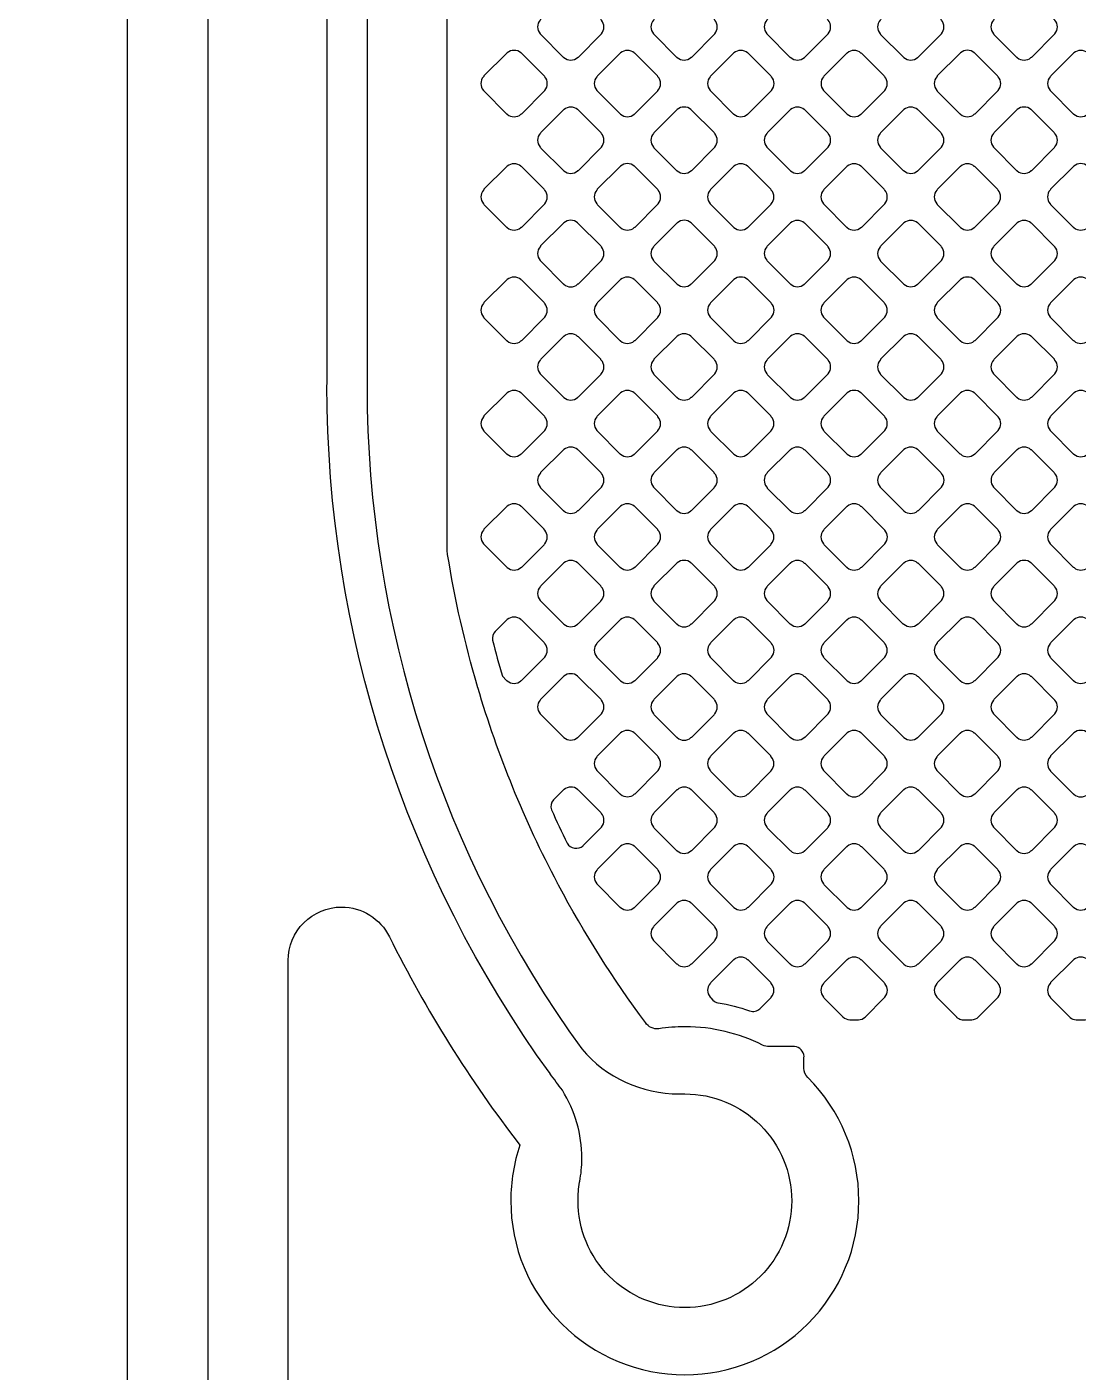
# Model space of a CAD drawing. Extents: x 3811 to 4077, y -444 to -307.
# Drawn here: x 4003.385 to 4005.384, y -393.017 to -390.459 of the extents above; entities that cross this region are included whole.
import ezdxf

# ---------------------------------------------------------------- set-up
doc = ezdxf.new("R2010")
doc.units = 0
doc.layers.add('gbr-dxf', color=7, linetype='Continuous')

msp = doc.modelspace()

# ---------------------------------------------------------------- linework, layer by layer
at = {"layer": 'gbr-dxf', "linetype": 'Continuous'}
for points in [[(4001.8473, -384.0947, -0.195845), (4004.0322, -389.4549, -0.014149), (4004.0323, -389.4568), (4004.0323, -391.139, -0.025288), (4004.0322, -391.1427, 0.157439), (4004.4405, -392.4026, 0.219385), (4004.626, -392.4882, -0.014355), (4004.628, -392.4882, -0.010806), (4004.6366, -392.488, -0.414223), (4004.8398, -392.6912, -0.414223), (4004.6366, -392.8944, -0.414223), (4004.4334, -392.6912, -0.043561), (4004.4364, -392.6561, -0.012185), (4004.4367, -392.6545, 0.044234), (4004.4407, -392.6116, -0.010298), (4004.4407, -392.6104, 0.140494), (4004.4036, -392.4811, -0.004442), (4004.3804, -392.4497), (4004.3802, -392.4494, -0.158008), (4003.956, -391.1404, -0.014071), (4003.9561, -391.1385), (4003.9561, -389.4588, -0.014135), (4003.956, -389.4568, 0.196009), (4001.7909, -384.146, -0.019381)], [(4001.604, -384.2353, -0.122231), (4003.4928, -387.3711, -0.016533), (4003.4942, -387.3757, -0.065936), (4003.7292, -389.1449, -0.007748), (4003.7293, -389.1469), (4003.7293, -394.0994, -0.009724), (4003.7292, -394.1021, 0.160485), (4003.948, -394.7611, 0.174527), (4004.1507, -394.8516, -0.014827), (4004.1551, -394.852, -0.386382), (4004.3388, -395.0543, -0.414223), (4004.1356, -395.2575, -0.395614), (4003.9328, -395.0673, 0.115459), (4003.8849, -394.9258, -0.01735), (4003.83, -394.8578), (4003.8299, -394.8576, -0.1621), (4003.5768, -394.1015, -0.007849), (4003.5768, -394.0995, -0.011836), (4003.5769, -394.0961), (4003.5769, -389.1489, -0.007677), (4003.5768, -389.1469, 0.065927), (4003.3476, -387.4176, 0.12221), (4001.4979, -384.3448, -0.008815)], [(4003.8822, -394.3224), (4003.8822, -392.2343, -0.414237), (4003.9837, -392.1327, -0.284737), (4004.0747, -392.1891, 0.04968), (4004.3229, -392.5853, 0.081056), (4004.3056, -392.6905), (4004.3056, -392.6912, 0.414218), (4004.6366, -393.0222, 0.414221), (4004.9675, -392.6912, 0.198927), (4004.8705, -392.457, -0.199028), (4004.8631, -392.4393), (4004.8631, -392.4194, -0.014285), (4004.8632, -392.4168, 0.37017), (4004.845, -392.3979), (4004.7969, -392.3979, -0.127986), (4004.7844, -392.3952, 0.115633), (4004.6376, -392.3603, -0.012756), (4004.6365, -392.3603, 0.037449), (4004.5872, -392.3641, -0.301513), (4004.5617, -392.3523, -0.038164), (4004.3965, -392.0912, -0.029057), (4004.395, -392.0887, -0.016771), (4004.3944, -392.0873, -0.04964), (4004.2429, -391.7154, -0.024537), (4004.2423, -391.7131, -0.031712), (4004.1855, -391.4625, -0.052211), (4004.1849, -391.4573), (4004.1849, -391.4366, -0.031973), (4004.1849, -391.4334), (4004.1849, -391.4242, -0.031973), (4004.1849, -391.421), (4004.1849, -391.2083, -0.023034), (4004.1849, -391.206), (4004.1849, -390.7897, -0.022988), (4004.1849, -390.7875), (4004.1849, -390.5621, -0.031973), (4004.1849, -390.5589), (4004.1849, -390.3462, -0.023034)]]:
    msp.add_lwpolyline(points, format="xyb", dxfattribs=at)
for points in [[(4004.3615, -390.4718, -0.091558), (4004.3624, -390.4734), (4004.4052, -390.5162, -0.087638), (4004.4067, -390.5171, 0.379289), (4004.4327, -390.5171, -0.095506), (4004.4343, -390.5162), (4004.4769, -390.4736, -0.095935), (4004.4778, -390.472, 0.379287), (4004.4778, -390.4461, -0.096117), (4004.4769, -390.4444), (4004.434, -390.4016, -0.083081), (4004.4326, -390.4007, 0.379293), (4004.4066, -390.4007, -0.095956), (4004.405, -390.4017), (4004.3625, -390.4442, -0.096266), (4004.3615, -390.4459, 0.379731)], [(4004.577, -390.472, -0.09572), (4004.578, -390.4736), (4004.6206, -390.5162, -0.091913), (4004.6221, -390.5171, 0.379731), (4004.6481, -390.5171, -0.09572), (4004.6497, -390.5162), (4004.6924, -390.4735, -0.096266), (4004.6933, -390.4719, 0.379731), (4004.6933, -390.4459, -0.100032), (4004.6923, -390.4442), (4004.6497, -390.4016, -0.087516), (4004.6483, -390.4007, 0.379731), (4004.6223, -390.4007, -0.09572), (4004.6207, -390.4017), (4004.578, -390.4444, -0.096266), (4004.577, -390.446, 0.379731)], [(4004.7925, -390.4718, -0.095506), (4004.7935, -390.4734), (4004.8363, -390.5162, -0.091317), (4004.8378, -390.5171, 0.379293), (4004.8638, -390.5171, -0.096625), (4004.8654, -390.5161), (4004.9079, -390.4736, -0.096314), (4004.9089, -390.472, 0.379672), (4004.9089, -390.446, -0.09185), (4004.908, -390.4445), (4004.8652, -390.4017, -0.095895), (4004.8636, -390.4008, 0.379293), (4004.8376, -390.4008, -0.095956), (4004.836, -390.4018), (4004.7935, -390.4442, -0.096332), (4004.7925, -390.4458, 0.379289)], [(4005.008, -390.472, -0.087314), (4005.0089, -390.4735), (4005.0515, -390.5161, -0.09979), (4005.0532, -390.5171, 0.379731), (4005.0792, -390.5171, -0.09572), (4005.0808, -390.5161), (4005.1234, -390.4735, -0.096266), (4005.1244, -390.4718, 0.379731), (4005.1244, -390.4459, -0.091558), (4005.1235, -390.4443), (4005.0809, -390.4017, -0.096266), (4005.0793, -390.4008, 0.379731), (4005.0533, -390.4008, -0.09572), (4005.0516, -390.4017), (4005.009, -390.4444, -0.096266), (4005.008, -390.446, 0.379731)], [(4005.2235, -390.4718, -0.087343), (4005.2244, -390.4733), (4005.2674, -390.5163, -0.08533), (4005.2688, -390.5172, 0.379069), (4005.2947, -390.5172, -0.095973), (4005.2964, -390.5162), (4005.339, -390.4736, -0.096332), (4005.34, -390.4719, 0.379321), (4005.34, -390.446, -0.082787), (4005.3391, -390.4446), (4005.2961, -390.4016, -0.087645), (4005.2947, -390.4007, 0.379293), (4005.2687, -390.4007, -0.096265), (4005.2671, -390.4017), (4005.2245, -390.4442, -0.096314), (4005.2235, -390.4459, 0.379703)], [(4004.2536, -390.5796, -0.103506), (4004.2547, -390.5814), (4004.2972, -390.624, -0.099711), (4004.2989, -390.625, 0.379293), (4004.3249, -390.625, -0.095956), (4004.3265, -390.624), (4004.3691, -390.5813, -0.096266), (4004.3701, -390.5797, 0.379731), (4004.3701, -390.5537, -0.107718), (4004.3691, -390.5519), (4004.3266, -390.5094, -0.096214), (4004.3249, -390.5084, 0.379672), (4004.299, -390.5084, -0.095612), (4004.2973, -390.5093), (4004.2546, -390.5521, -0.095602), (4004.2536, -390.5537, 0.378906)], [(4004.4693, -390.5797, -0.091745), (4004.4703, -390.5812), (4004.5129, -390.6239, -0.087638), (4004.5144, -390.6248, 0.379731), (4004.5404, -390.6248, -0.096265), (4004.542, -390.6238), (4004.5845, -390.5814, -0.095916), (4004.5855, -390.5797, 0.379731), (4004.5855, -390.5537, -0.096265), (4004.5845, -390.5521), (4004.5418, -390.5094, -0.083134), (4004.5404, -390.5085, 0.379731), (4004.5145, -390.5085, -0.095756), (4004.5128, -390.5095), (4004.4703, -390.5521, -0.095628), (4004.4693, -390.5537, 0.379731)], [(4004.6847, -390.5796, -0.099534), (4004.6857, -390.5813), (4004.7284, -390.624, -0.095296), (4004.73, -390.6249, 0.379293), (4004.7559, -390.6249, -0.096625), (4004.7576, -390.6239), (4004.8002, -390.5813, -0.096314), (4004.8012, -390.5797, 0.379672), (4004.8012, -390.5537, -0.096157), (4004.8002, -390.5521), (4004.7576, -390.5094, -0.099711), (4004.7559, -390.5085, 0.379293), (4004.7299, -390.5085, -0.095956), (4004.7283, -390.5094), (4004.6857, -390.552, -0.096332), (4004.6847, -390.5537, 0.379289)], [(4004.9004, -390.5796, -0.09572), (4004.9013, -390.5813), (4004.9439, -390.6239, -0.091913), (4004.9455, -390.6248, 0.379731), (4004.9715, -390.6248, -0.09572), (4004.9731, -390.6238), (4005.0156, -390.5813, -0.096266), (4005.0166, -390.5797, 0.379731), (4005.0166, -390.5537, -0.091558), (4005.0156, -390.5522), (4004.973, -390.5096, -0.096266), (4004.9714, -390.5086, 0.379731), (4004.9454, -390.5086, -0.09572), (4004.9438, -390.5096), (4004.9013, -390.552, -0.096266), (4004.9004, -390.5537, 0.379731)], [(4005.1157, -390.5797, -0.091581), (4005.1166, -390.5812), (4005.1595, -390.6241, -0.086956), (4005.161, -390.625, 0.379293), (4005.1869, -390.625, -0.095956), (4005.1886, -390.624), (4005.2313, -390.5813, -0.096332), (4005.2323, -390.5796, 0.379289), (4005.2323, -390.5537, -0.087248), (4005.2314, -390.5522), (4005.1885, -390.5093, -0.091364), (4005.187, -390.5084, 0.379293), (4005.161, -390.5084, -0.095956), (4005.1594, -390.5094), (4005.1167, -390.5521, -0.096214), (4005.1157, -390.5537, 0.379672)], [(4005.3314, -390.5797, -0.087748), (4005.3323, -390.5812), (4005.3751, -390.624, -0.083134), (4005.3765, -390.6248, 0.379731), (4005.4024, -390.6248, -0.096265), (4005.4041, -390.6239), (4005.4417, -390.5862), (4005.4467, -390.5813, -0.095916), (4005.4477, -390.5796, 0.379731), (4005.4477, -390.5537, -0.082756), (4005.4468, -390.5523), (4005.404, -390.5095, -0.087515), (4005.4025, -390.5085, 0.379731), (4005.3765, -390.5085, -0.096265), (4005.3749, -390.5095), (4005.3323, -390.5521, -0.095916), (4005.3314, -390.5537, 0.379731)], [(4004.3615, -390.6875, -0.104215), (4004.3625, -390.6893), (4004.4049, -390.7316, -0.100151), (4004.4066, -390.7326, 0.379321), (4004.4326, -390.7327, -0.095506), (4004.4342, -390.7317), (4004.4769, -390.689, -0.095585), (4004.4778, -390.6874, 0.379324), (4004.4778, -390.6615, -0.107598), (4004.4768, -390.6596), (4004.4344, -390.6172, -0.095535), (4004.4327, -390.6162, 0.379214), (4004.4068, -390.6162, -0.095956), (4004.4051, -390.6172), (4004.3625, -390.6599, -0.095628), (4004.3615, -390.6615, 0.379731)], [(4004.577, -390.6874, -0.091745), (4004.5779, -390.6889), (4004.6208, -390.7317, -0.087638), (4004.6222, -390.7326, 0.379731), (4004.6482, -390.7326, -0.096265), (4004.6499, -390.7317), (4004.6924, -390.6892, -0.095916), (4004.6933, -390.6875, 0.379731), (4004.6933, -390.6616, -0.096265), (4004.6924, -390.6599), (4004.6495, -390.6171, -0.083134), (4004.6481, -390.6162, 0.379731), (4004.6222, -390.6162, -0.096265), (4004.6205, -390.6172), (4004.578, -390.6597, -0.095916), (4004.577, -390.6614, 0.379731)], [(4004.7925, -390.6875, -0.099825), (4004.7935, -390.6892), (4004.836, -390.7316, -0.095628), (4004.8377, -390.7326, 0.379731), (4004.8636, -390.7326, -0.096265), (4004.8653, -390.7316), (4004.9079, -390.689, -0.096266), (4004.9089, -390.6874, 0.379731), (4004.9089, -390.6614, -0.096225), (4004.9079, -390.6598), (4004.8654, -390.6173, -0.100601), (4004.8637, -390.6163, 0.379731), (4004.8377, -390.6163, -0.09572), (4004.8361, -390.6173), (4004.7935, -390.6599, -0.095628), (4004.7925, -390.6615, 0.379731)], [(4005.008, -390.6874, -0.082792), (4005.0088, -390.6888), (4005.0517, -390.7317, -0.095535), (4005.0534, -390.7326, 0.379214), (4005.0793, -390.7326, -0.095956), (4005.0809, -390.7316), (4005.1234, -390.6891, -0.096128), (4005.1244, -390.6875, 0.379064), (4005.1244, -390.6616, -0.089502), (4005.1235, -390.66), (4005.0807, -390.6172, -0.091364), (4005.0791, -390.6162, 0.379214), (4005.0532, -390.6163, -0.096625), (4005.0515, -390.6172), (4005.009, -390.6598, -0.096121), (4005.008, -390.6614, 0.379672)], [(4005.2235, -390.6875, -0.091745), (4005.2245, -390.6891), (4005.2672, -390.7318, -0.087638), (4005.2686, -390.7327, 0.379731), (4005.2946, -390.7327, -0.096265), (4005.2963, -390.7317), (4005.339, -390.689, -0.095916), (4005.34, -390.6873, 0.379731), (4005.34, -390.6614, -0.087748), (4005.339, -390.6599), (4005.2964, -390.6172, -0.091964), (4005.2948, -390.6162, 0.379731), (4005.2688, -390.6162, -0.096265), (4005.2672, -390.6172), (4005.2245, -390.6599, -0.095916), (4005.2235, -390.6615, 0.379731)], [(4004.2537, -390.7953, -0.100032), (4004.2547, -390.797), (4004.2971, -390.8395, -0.096266), (4004.2988, -390.8405, 0.379731), (4004.3247, -390.8405, -0.09572), (4004.3264, -390.8395), (4004.369, -390.7969, -0.096266), (4004.37, -390.7952, 0.379731), (4004.37, -390.7693, -0.09572), (4004.369, -390.7676), (4004.3263, -390.7249, -0.083056), (4004.3249, -390.724, 0.379731), (4004.299, -390.724, -0.09572), (4004.2973, -390.725), (4004.2546, -390.7677, -0.096266), (4004.2537, -390.7693, 0.379731)], [(4004.4692, -390.7692, 0.379214), (4004.4692, -390.7952, -0.104392), (4004.4702, -390.797), (4004.5127, -390.8395, -0.100115), (4004.5144, -390.8405, 0.379672), (4004.5404, -390.8405, -0.096157), (4004.542, -390.8395), (4004.5847, -390.7968, -0.095796), (4004.5857, -390.7952, 0.379293), (4004.5856, -390.7693, -0.108042), (4004.5846, -390.7674), (4004.5421, -390.7249, -0.096023), (4004.5404, -390.7239, 0.379672), (4004.5145, -390.7239, -0.096157), (4004.5129, -390.7249), (4004.4701, -390.7676, -0.095602)], [(4004.6848, -390.7952, -0.091558), (4004.6858, -390.7967), (4004.7285, -390.8394, -0.087516), (4004.7299, -390.8403, 0.379731), (4004.7559, -390.8403, -0.09572), (4004.7576, -390.8394), (4004.8001, -390.7969, -0.096266), (4004.801, -390.7952, 0.379731), (4004.801, -390.7693, -0.096225), (4004.8, -390.7676), (4004.7574, -390.7249, -0.083076), (4004.756, -390.724, 0.379731), (4004.73, -390.724, -0.09572), (4004.7284, -390.725), (4004.6858, -390.7676, -0.096266), (4004.6848, -390.7692, 0.379731)], [(4004.9002, -390.7951, -0.099713), (4004.9012, -390.7968), (4004.9439, -390.8395, -0.095535), (4004.9455, -390.8405, 0.379293), (4004.9715, -390.8404, -0.096119), (4004.9731, -390.8395), (4005.0157, -390.7968, -0.096332), (4005.0167, -390.7952, 0.379321), (4005.0167, -390.7693, -0.095866), (4005.0157, -390.7676), (4004.9731, -390.725, -0.100073), (4004.9714, -390.724, 0.379293), (4004.9454, -390.724, -0.096265), (4004.9438, -390.725), (4004.9012, -390.7675, -0.096314), (4004.9002, -390.7692, 0.379672)], [(4005.1158, -390.7952, -0.082796), (4005.1167, -390.7966), (4005.1594, -390.8393, -0.095628), (4005.161, -390.8403, 0.379731), (4005.187, -390.8403, -0.096265), (4005.1886, -390.8393), (4005.2311, -390.7968, -0.095916), (4005.2321, -390.7952, 0.379731), (4005.2321, -390.7692, -0.087748), (4005.2312, -390.7677), (4005.1885, -390.725, -0.091964), (4005.187, -390.7241, 0.379731), (4005.161, -390.7241, -0.096265), (4005.1593, -390.7251), (4005.1168, -390.7676, -0.095916), (4005.1158, -390.7693, 0.379731)], [(4005.3312, -390.7952, -0.091558), (4005.3322, -390.7968), (4005.375, -390.8396, -0.087516), (4005.3765, -390.8405, 0.379731), (4005.4024, -390.8405, -0.09572), (4005.4041, -390.8395), (4005.4468, -390.7968, -0.096266), (4005.4478, -390.7952, 0.379731), (4005.4478, -390.7692, -0.087314), (4005.4469, -390.7677), (4005.4041, -390.7249, -0.091913), (4005.4025, -390.7239, 0.379731), (4005.3765, -390.7239, -0.09572), (4005.3749, -390.7249), (4005.3322, -390.7676, -0.096266), (4005.3312, -390.7692, 0.379731)], [(4004.3614, -390.903, -0.099812), (4004.3624, -390.9047), (4004.405, -390.9473, -0.095628), (4004.4066, -390.9483, 0.379731), (4004.4326, -390.9483, -0.096265), (4004.4342, -390.9473), (4004.4768, -390.9047, -0.095916), (4004.4778, -390.9031, 0.379731), (4004.4778, -390.8771, -0.096265), (4004.4768, -390.8754), (4004.434, -390.8326, -0.083056), (4004.4326, -390.8317, 0.379731), (4004.4066, -390.8317, -0.09572), (4004.405, -390.8327), (4004.3623, -390.8754, -0.096266), (4004.3614, -390.877, 0.379731)], [(4004.577, -390.903, -0.103612), (4004.578, -390.9048), (4004.6204, -390.9472, -0.09979), (4004.6221, -390.9482, 0.379731), (4004.6481, -390.9482, -0.09572), (4004.6497, -390.9472), (4004.6924, -390.9046, -0.096266), (4004.6933, -390.9029, 0.379731), (4004.6933, -390.877, -0.107718), (4004.6923, -390.8751), (4004.6499, -390.8327, -0.096266), (4004.6483, -390.8317, 0.379731), (4004.6223, -390.8317, -0.09572), (4004.6207, -390.8327), (4004.578, -390.8754, -0.096266), (4004.577, -390.877, 0.379731)], [(4004.7925, -390.8769, 0.379293), (4004.7925, -390.9028, -0.095956), (4004.7935, -390.9045), (4004.8362, -390.9472, -0.092406), (4004.8378, -390.9481, 0.379672), (4004.8637, -390.9482, -0.095612), (4004.8654, -390.9472), (4004.9079, -390.9046, -0.095602), (4004.9089, -390.903, 0.379293), (4004.9089, -390.8771, -0.09253), (4004.9079, -390.8755), (4004.8652, -390.8328, -0.096761), (4004.8636, -390.8318, 0.379672), (4004.8376, -390.8318, -0.096157), (4004.836, -390.8328), (4004.7935, -390.8753, -0.095602)], [(4005.008, -390.9031, -0.087274), (4005.0089, -390.9045), (4005.0515, -390.9471, -0.099696), (4005.0532, -390.9481, 0.379731), (4005.0792, -390.9481, -0.096265), (4005.0808, -390.9471), (4005.1234, -390.9045, -0.095916), (4005.1244, -390.9029, 0.379731), (4005.1244, -390.8769, -0.091745), (4005.1235, -390.8753), (4005.0809, -390.8328, -0.095916), (4005.0793, -390.8318, 0.379731), (4005.0533, -390.8318, -0.096265), (4005.0516, -390.8328), (4005.009, -390.8754, -0.095916), (4005.008, -390.8771, 0.379731)], [(4005.2235, -390.9029, -0.087314), (4005.2244, -390.9044), (4005.2674, -390.9473, -0.08267), (4005.2688, -390.9482, 0.379731), (4005.2947, -390.9482, -0.096265), (4005.2964, -390.9472), (4005.339, -390.9046, -0.095916), (4005.34, -390.903, 0.379731), (4005.34, -390.877, -0.083235), (4005.3391, -390.8756), (4005.2961, -390.8327, -0.087516), (4005.2947, -390.8318, 0.379731), (4005.2687, -390.8318, -0.09572), (4005.2671, -390.8327), (4005.2245, -390.8753, -0.096266), (4005.2235, -390.8769, 0.379731)], [(4004.2537, -391.0107, -0.09572), (4004.2546, -391.0123), (4004.2973, -391.055, -0.091964), (4004.2989, -391.056, 0.379731), (4004.3249, -391.056, -0.096265), (4004.3265, -391.055), (4004.369, -391.0125, -0.095916), (4004.37, -391.0109, 0.379731), (4004.37, -390.9849, -0.100266), (4004.369, -390.9832), (4004.3263, -390.9405, -0.087516), (4004.3248, -390.9396, 0.379731), (4004.2988, -390.9396, -0.09572), (4004.2972, -390.9405), (4004.2546, -390.9831, -0.096266), (4004.2537, -390.9847, 0.379731)], [(4004.4692, -391.0108, -0.100032), (4004.4702, -391.0125), (4004.5127, -391.055, -0.096266), (4004.5143, -391.056, 0.379731), (4004.5403, -391.056, -0.09572), (4004.5419, -391.055), (4004.5845, -391.0124, -0.095916), (4004.5855, -391.0107, 0.379731), (4004.5855, -390.9848, -0.096265), (4004.5845, -390.9831), (4004.5418, -390.9404, -0.083134), (4004.5404, -390.9396, 0.379731), (4004.5145, -390.9396, -0.095756), (4004.5128, -390.9405), (4004.4702, -390.9832, -0.096266), (4004.4692, -390.9849, 0.379731)], [(4004.6847, -391.0107, -0.107718), (4004.6858, -391.0125), (4004.7282, -391.0549, -0.104018), (4004.73, -391.056, 0.379731), (4004.7559, -391.056, -0.09572), (4004.7576, -391.055), (4004.8002, -391.0124, -0.096266), (4004.8012, -391.0107, 0.379731), (4004.8012, -390.9847, -0.103612), (4004.8002, -390.983), (4004.7578, -390.9406, -0.107817), (4004.7559, -390.9395, 0.379731), (4004.7299, -390.9395, -0.096265), (4004.7283, -390.9405), (4004.6857, -390.9831, -0.096266), (4004.6847, -390.9847, 0.379731)], [(4004.9004, -391.0107, -0.096117), (4004.9013, -391.0123), (4004.9439, -391.0549, -0.092342), (4004.9455, -391.0558, 0.379543), (4004.9714, -391.0558, -0.098572), (4004.9731, -391.0548), (4005.0156, -391.0123, -0.095796), (4005.0166, -391.0107, 0.379293), (4005.0166, -390.9848, -0.092348), (4005.0156, -390.9832), (4004.9731, -390.9406, -0.096111), (4004.9714, -390.9396, 0.379289), (4004.9455, -390.9396, -0.095866), (4004.9438, -390.9406), (4004.9014, -390.983, -0.09842), (4004.9004, -390.9847, 0.379415)], [(4005.1157, -391.0107, -0.091685), (4005.1167, -391.0123), (4005.1595, -391.0551, -0.086956), (4005.161, -391.056, 0.379731), (4005.1869, -391.056, -0.096265), (4005.1886, -391.055), (4005.2313, -391.0123, -0.095916), (4005.2323, -391.0107, 0.379731), (4005.2323, -390.9847, -0.087748), (4005.2314, -390.9832), (4005.1885, -390.9404, -0.092126), (4005.187, -390.9395, 0.379731), (4005.161, -390.9395, -0.09572), (4005.1594, -390.9404), (4005.1167, -390.9831, -0.095628), (4005.1157, -390.9847, 0.379731)], [(4005.3314, -391.0107, -0.087314), (4005.3323, -391.0122), (4005.3752, -391.0551, -0.083056), (4005.3766, -391.056, 0.379731), (4005.4026, -391.056, -0.09572), (4005.4042, -391.055), (4005.4468, -391.0124, -0.096266), (4005.4478, -391.0108, 0.379731), (4005.4478, -390.9848, -0.082756), (4005.4469, -390.9834), (4005.404, -390.9405, -0.087516), (4005.4025, -390.9396, 0.379731), (4005.3765, -390.9396, -0.09572), (4005.3749, -390.9406), (4005.3323, -390.9831, -0.096266), (4005.3314, -390.9847, 0.379731)], [(4004.3615, -391.1185, -0.09572), (4004.3625, -391.1202), (4004.405, -391.1627, -0.091913), (4004.4066, -391.1637, 0.379731), (4004.4326, -391.1637, -0.09572), (4004.4342, -391.1627), (4004.4767, -391.1202, -0.096266), (4004.4777, -391.1186, 0.379731), (4004.4777, -391.0926, -0.10007), (4004.4767, -391.0909), (4004.4341, -391.0483, -0.087639), (4004.4326, -391.0474, 0.379731), (4004.4066, -391.0474, -0.09572), (4004.405, -391.0484), (4004.3625, -391.0909, -0.096266), (4004.3615, -391.0925, 0.379731)], [(4004.5769, -391.1185, -0.099825), (4004.5779, -391.1202), (4004.6205, -391.1628, -0.096266), (4004.6221, -391.1638, 0.379731), (4004.6481, -391.1638, -0.09572), (4004.6497, -391.1628), (4004.6924, -391.1202, -0.095628), (4004.6933, -391.1186, 0.379731), (4004.6933, -391.0926, -0.096265), (4004.6924, -391.091), (4004.6495, -391.0481, -0.083134), (4004.6481, -391.0473, 0.379731), (4004.6222, -391.0473, -0.096265), (4004.6205, -391.0482), (4004.5779, -391.0909, -0.095916), (4004.5769, -391.0925, 0.379731)], [(4004.7925, -391.1185, -0.107269), (4004.7936, -391.1204), (4004.8359, -391.1626, -0.103446), (4004.8377, -391.1637, 0.379731), (4004.8636, -391.1637, -0.096265), (4004.8653, -391.1627), (4004.9079, -391.1201, -0.095916), (4004.9089, -391.1184, 0.379731), (4004.9089, -391.0924, -0.104215), (4004.9078, -391.0907), (4004.8656, -391.0484, -0.107817), (4004.8637, -391.0473, 0.379731), (4004.8377, -391.0473, -0.096265), (4004.8361, -391.0483), (4004.7935, -391.0909, -0.095916), (4004.7925, -391.0925, 0.379731)], [(4005.008, -391.0925, 0.379293), (4005.008, -391.1184, -0.083235), (4005.0089, -391.1198), (4005.0517, -391.1627, -0.096214), (4005.0533, -391.1636, 0.379672), (4005.0793, -391.1637, -0.095612), (4005.0809, -391.1627), (4005.1235, -391.1201, -0.095796), (4005.1244, -391.1185, 0.379293), (4005.1244, -391.0925, -0.08798), (4005.1235, -391.0911), (4005.0807, -391.0483, -0.092289), (4005.0791, -391.0473, 0.379289), (4005.0532, -391.0473, -0.095506), (4005.0515, -391.0483), (4005.0089, -391.0909, -0.095602)], [(4005.2235, -391.1185, -0.091685), (4005.2245, -391.1201), (4005.2673, -391.1629, -0.086956), (4005.2688, -391.1638, 0.379731), (4005.2947, -391.1638, -0.096265), (4005.2964, -391.1629), (4005.3391, -391.1201, -0.096266), (4005.3401, -391.1185, 0.379731), (4005.3401, -391.0925, -0.08798), (4005.3392, -391.091), (4005.2964, -391.0482, -0.092126), (4005.2948, -391.0473, 0.379731), (4005.2688, -391.0473, -0.09572), (4005.2672, -391.0483), (4005.2245, -391.0909, -0.095916), (4005.2235, -391.0926, 0.379731)], [(4004.2536, -391.2263, -0.09148), (4004.2546, -391.2279), (4004.2973, -391.2706, -0.086956), (4004.2988, -391.2715, 0.379293), (4004.3247, -391.2715, -0.095956), (4004.3264, -391.2705), (4004.369, -391.2279, -0.096214), (4004.37, -391.2263, 0.379672), (4004.37, -391.2003, -0.103621), (4004.369, -391.1985), (4004.3265, -391.156, -0.091364), (4004.3249, -391.1551, 0.379293), (4004.299, -391.1551, -0.095956), (4004.2973, -391.1561), (4004.2546, -391.1987, -0.096332), (4004.2537, -391.2004, 0.379289)], [(4004.4692, -391.2262, -0.096265), (4004.4702, -391.2279), (4004.5129, -391.2706, -0.091913), (4004.5144, -391.2715, 0.379731), (4004.5404, -391.2715, -0.09572), (4004.542, -391.2705), (4004.5845, -391.228, -0.096266), (4004.5855, -391.2264, 0.379731), (4004.5855, -391.2004, -0.10007), (4004.5845, -391.1987), (4004.5418, -391.156, -0.087638), (4004.5403, -391.1551, 0.379731), (4004.5143, -391.1551, -0.096265), (4004.5127, -391.1561), (4004.4702, -391.1986, -0.095916), (4004.4692, -391.2002, 0.379731)], [(4004.6847, -391.2263, -0.099825), (4004.6857, -391.2281), (4004.7282, -391.2705, -0.095628), (4004.7298, -391.2715, 0.379731), (4004.7558, -391.2715, -0.096265), (4004.7574, -391.2705), (4004.8001, -391.2279, -0.095916), (4004.801, -391.2263, 0.379731), (4004.801, -391.2003, -0.096265), (4004.8001, -391.1987), (4004.7574, -391.156, -0.083134), (4004.756, -391.1551, 0.379731), (4004.73, -391.1551, -0.096265), (4004.7283, -391.1561), (4004.6857, -391.1987, -0.095916), (4004.6847, -391.2004, 0.379731)], [(4004.9002, -391.2262, -0.107718), (4004.9013, -391.2281), (4004.9437, -391.2705, -0.104018), (4004.9455, -391.2715, 0.379731), (4004.9715, -391.2715, -0.09572), (4004.9731, -391.2705), (4005.0157, -391.2279, -0.095916), (4005.0167, -391.2262, 0.379731), (4005.0167, -391.2003, -0.104215), (4005.0157, -391.1985), (4004.9733, -391.1561, -0.107548), (4004.9714, -391.155, 0.379731), (4004.9454, -391.155, -0.09572), (4004.9438, -391.156), (4004.9012, -391.1986, -0.096266), (4004.9002, -391.2002, 0.379731)], [(4005.1158, -391.2262, -0.087343), (4005.1167, -391.2277), (4005.1597, -391.2707, -0.082483), (4005.1611, -391.2716, 0.379293), (4005.1871, -391.2715, -0.095956), (4005.1887, -391.2706), (4005.2313, -391.228, -0.096266), (4005.2323, -391.2263, 0.379731), (4005.2323, -391.2003, -0.083522), (4005.2314, -391.1989), (4005.1885, -391.156, -0.088207), (4005.187, -391.1551, 0.379289), (4005.161, -391.1551, -0.095506), (4005.1594, -391.1561), (4005.1168, -391.1987, -0.095935), (4005.1158, -391.2003, 0.379287)], [(4005.3314, -391.2264, -0.091685), (4005.3323, -391.2279), (4005.375, -391.2706, -0.087297), (4005.3765, -391.2715, 0.379731), (4005.4024, -391.2715, -0.09572), (4005.4041, -391.2706), (4005.4468, -391.2278, -0.096266), (4005.4478, -391.2262, 0.379731), (4005.4478, -391.2002, -0.087314), (4005.4469, -391.1987), (4005.4042, -391.1561, -0.091964), (4005.4026, -391.1551, 0.379731), (4005.3766, -391.1551, -0.096265), (4005.375, -391.1561), (4005.3323, -391.1988, -0.095916), (4005.3314, -391.2004, 0.379731)], [(4004.3614, -391.334, -0.091558), (4004.3623, -391.3356), (4004.4051, -391.3784, -0.087516), (4004.4066, -391.3793, 0.379731), (4004.4326, -391.3793, -0.09572), (4004.4342, -391.3784), (4004.4768, -391.3357, -0.096266), (4004.4778, -391.3341, 0.379731), (4004.4778, -391.3081, -0.103612), (4004.4768, -391.3063), (4004.4342, -391.2637, -0.091913), (4004.4326, -391.2628, 0.379731), (4004.4066, -391.2628, -0.09572), (4004.405, -391.2638), (4004.3623, -391.3064, -0.096266), (4004.3614, -391.3081, 0.379731)], [(4004.577, -391.334, -0.096265), (4004.578, -391.3357), (4004.6206, -391.3783, -0.091964), (4004.6221, -391.3792, 0.379731), (4004.6481, -391.3792, -0.096265), (4004.6497, -391.3782), (4004.6922, -391.3357, -0.095916), (4004.6932, -391.3341, 0.379731), (4004.6932, -391.3081, -0.100266), (4004.6922, -391.3064), (4004.6496, -391.2638, -0.087638), (4004.6481, -391.2629, 0.379731), (4004.6222, -391.2629, -0.096265), (4004.6205, -391.2639), (4004.578, -391.3064, -0.095916), (4004.577, -391.3081, 0.379731)], [(4004.7924, -391.334, -0.103612), (4004.7934, -391.3358), (4004.8359, -391.3783, -0.099696), (4004.8377, -391.3793, 0.379731), (4004.8636, -391.3793, -0.096265), (4004.8653, -391.3783), (4004.9079, -391.3357, -0.095916), (4004.9089, -391.3341, 0.379731), (4004.9089, -391.3081, -0.091745), (4004.9079, -391.3065), (4004.8652, -391.2638, -0.095916), (4004.8636, -391.2629, 0.379731), (4004.8376, -391.2629, -0.095756), (4004.836, -391.2638), (4004.7934, -391.3064, -0.096266), (4004.7924, -391.308, 0.379731)], [(4005.008, -391.3341, -0.09572), (4005.009, -391.3357), (4005.0515, -391.3782, -0.107548), (4005.0533, -391.3793, 0.379731), (4005.0793, -391.3793, -0.09572), (4005.0809, -391.3783), (4005.1236, -391.3357, -0.096266), (4005.1245, -391.334, 0.379731), (4005.1245, -391.3081, -0.100032), (4005.1235, -391.3064), (4005.081, -391.2639, -0.104018), (4005.0793, -391.2628, 0.379731), (4005.0533, -391.2628, -0.09572), (4005.0516, -391.2638), (4005.009, -391.3065, -0.096266), (4005.008, -391.3081, 0.379731)], [(4005.2237, -391.3341, -0.087314), (4005.2246, -391.3355), (4005.2674, -391.3784, -0.083121), (4005.2688, -391.3792, 0.379731), (4005.2947, -391.3792, -0.096265), (4005.2964, -391.3783), (4005.339, -391.3357, -0.095916), (4005.34, -391.334, 0.379731), (4005.34, -391.308, -0.083235), (4005.3391, -391.3066), (4005.2963, -391.2638, -0.087639), (4005.2948, -391.2629, 0.379731), (4005.2688, -391.2629, -0.09572), (4005.2672, -391.2639), (4005.2246, -391.3065, -0.096266), (4005.2237, -391.3081, 0.379731)], [(4004.2537, -391.4417, -0.103834), (4004.2547, -391.4435), (4004.2972, -391.486, -0.09979), (4004.2989, -391.487, 0.379731), (4004.3249, -391.487, -0.09572), (4004.3265, -391.4861), (4004.369, -391.4436, -0.096266), (4004.37, -391.4419, 0.379731), (4004.37, -391.4159, -0.107718), (4004.3689, -391.4141), (4004.3264, -391.3716, -0.095916), (4004.3248, -391.3706, 0.379731), (4004.2988, -391.3706, -0.096265), (4004.2972, -391.3716), (4004.2546, -391.4141, -0.095916), (4004.2537, -391.4158, 0.379731)], [(4004.4692, -391.4419, -0.091745), (4004.4701, -391.4434), (4004.5128, -391.4861, -0.087638), (4004.5143, -391.487, 0.379731), (4004.5403, -391.487, -0.096265), (4004.5419, -391.4861), (4004.5845, -391.4434, -0.095916), (4004.5855, -391.4418, 0.379731), (4004.5855, -391.4158, -0.104215), (4004.5845, -391.414), (4004.542, -391.3715, -0.091964), (4004.5404, -391.3706, 0.379731), (4004.5145, -391.3706, -0.096265), (4004.5128, -391.3716), (4004.4702, -391.4142, -0.095916), (4004.4692, -391.4159, 0.379731)], [(4004.6847, -391.4417, -0.09572), (4004.6857, -391.4434), (4004.7284, -391.4861, -0.091964), (4004.7299, -391.487, 0.379731), (4004.7559, -391.487, -0.096265), (4004.7576, -391.4861), (4004.8001, -391.4436, -0.095916), (4004.801, -391.4419, 0.379731), (4004.801, -391.4159, -0.100266), (4004.8, -391.4142), (4004.7573, -391.3715, -0.087639), (4004.7558, -391.3706, 0.379731), (4004.7299, -391.3706, -0.09572), (4004.7282, -391.3716), (4004.6857, -391.4141, -0.096266), (4004.6847, -391.4158, 0.379731)], [(4004.9002, -391.4418, -0.103612), (4004.9013, -391.4436), (4004.9438, -391.4861, -0.09979), (4004.9455, -391.4871, 0.379731), (4004.9715, -391.4871, -0.09572), (4004.9731, -391.4862), (4005.0157, -391.4435, -0.095916), (4005.0167, -391.4419, 0.379731), (4005.0167, -391.4159, -0.091745), (4005.0158, -391.4144), (4004.973, -391.3717, -0.095916), (4004.9714, -391.3707, 0.379731), (4004.9454, -391.3707, -0.096265), (4004.9438, -391.3717), (4004.9012, -391.4142, -0.096266), (4004.9002, -391.4159, 0.379731)], [(4005.1158, -391.4419, -0.100032), (4005.1168, -391.4436), (4005.1593, -391.4861, -0.095916), (4005.161, -391.4871, 0.379731), (4005.1869, -391.4871, -0.096265), (4005.1886, -391.4861), (4005.2313, -391.4434, -0.096266), (4005.2323, -391.4417, 0.379731), (4005.2323, -391.4157, -0.09572), (4005.2313, -391.4141), (4005.1888, -391.3716, -0.100054), (4005.1871, -391.3706, 0.379731), (4005.1611, -391.3706, -0.096265), (4005.1595, -391.3716), (4005.1168, -391.4143, -0.096266), (4005.1158, -391.4159, 0.379731)], [(4005.3314, -391.4418, -0.087748), (4005.3323, -391.4432), (4005.3752, -391.4862, -0.083076), (4005.3766, -391.4871, 0.379731), (4005.4026, -391.4871, -0.09572), (4005.4042, -391.4861), (4005.4468, -391.4435, -0.096266), (4005.4478, -391.4418, 0.379731), (4005.4478, -391.4159, -0.082756), (4005.4469, -391.4145), (4005.404, -391.3715, -0.087638), (4005.4025, -391.3706, 0.379731), (4005.3765, -391.3706, -0.096265), (4005.3749, -391.3716), (4005.3323, -391.4141, -0.095916), (4005.3314, -391.4158, 0.379731)], [(4004.3615, -391.5496, -0.103834), (4004.3625, -391.5513), (4004.4049, -391.5937, -0.099696), (4004.4066, -391.5947, 0.379731), (4004.4326, -391.5947, -0.096265), (4004.4342, -391.5937), (4004.4767, -391.5513, -0.095916), (4004.4777, -391.5496, 0.379731), (4004.4777, -391.5236, -0.107999), (4004.4766, -391.5218), (4004.4343, -391.4794, -0.095916), (4004.4326, -391.4784, 0.379731), (4004.4066, -391.4784, -0.096265), (4004.405, -391.4794), (4004.3625, -391.5219, -0.095916), (4004.3615, -391.5236, 0.379731)], [(4004.5769, -391.5496, -0.091558), (4004.5778, -391.5511), (4004.6206, -391.5939, -0.087516), (4004.6221, -391.5949, 0.379731), (4004.6481, -391.5949, -0.09572), (4004.6497, -391.5939), (4004.6924, -391.5512, -0.096266), (4004.6933, -391.5496, 0.379731), (4004.6933, -391.5236, -0.103612), (4004.6923, -391.5218), (4004.6497, -391.4792, -0.091913), (4004.6481, -391.4783, 0.379731), (4004.6222, -391.4783, -0.09572), (4004.6205, -391.4793), (4004.5779, -391.5219, -0.096266), (4004.5769, -391.5236, 0.379731)], [(4004.7925, -391.5495, -0.100032), (4004.7935, -391.5513), (4004.8361, -391.5939, -0.096266), (4004.8378, -391.5948, 0.379731), (4004.8638, -391.5948, -0.09572), (4004.8654, -391.5939), (4004.9079, -391.5514, -0.096266), (4004.9089, -391.5497, 0.379731), (4004.9089, -391.5237, -0.096225), (4004.9079, -391.5221), (4004.8653, -391.4795, -0.100601), (4004.8636, -391.4785, 0.379731), (4004.8376, -391.4785, -0.09572), (4004.836, -391.4795), (4004.7935, -391.5219, -0.096266), (4004.7925, -391.5236, 0.379731)], [(4005.008, -391.5497, -0.091685), (4005.0089, -391.5513), (4005.0514, -391.5938, -0.103642), (4005.0532, -391.5948, 0.379731), (4005.0792, -391.5948, -0.09572), (4005.0808, -391.5938), (4005.1234, -391.5512, -0.096266), (4005.1244, -391.5496, 0.379731), (4005.1244, -391.5236, -0.087314), (4005.1235, -391.5221), (4005.0808, -391.4794, -0.091964), (4005.0793, -391.4785, 0.379731), (4005.0533, -391.4785, -0.096265), (4005.0516, -391.4794), (4005.009, -391.5221, -0.095916), (4005.008, -391.5238, 0.379731)], [(4005.2235, -391.5496, -0.100266), (4005.2245, -391.5513), (4005.2671, -391.5939, -0.096332), (4005.2688, -391.5949, 0.379289), (4005.2947, -391.5949, -0.095506), (4005.2964, -391.5939), (4005.3391, -391.5511, -0.095935), (4005.3401, -391.5495, 0.379287), (4005.3401, -391.5236, -0.095612), (4005.3391, -391.5219), (4005.2965, -391.4793, -0.099711), (4005.2948, -391.4783, 0.379293), (4005.2688, -391.4783, -0.095956), (4005.2672, -391.4793), (4005.2245, -391.522, -0.095916), (4005.2235, -391.5236, 0.379731)], [(4004.2709, -391.6253, 0.008999), (4004.2895, -391.6937), (4004.2974, -391.7016, -0.088992), (4004.2989, -391.7025, 0.379045), (4004.3248, -391.7024, -0.096248), (4004.3265, -391.7015), (4004.3691, -391.6589, -0.095916), (4004.3701, -391.6572, 0.379731), (4004.3701, -391.6313, -0.083235), (4004.3692, -391.6299), (4004.3264, -391.5871, -0.087638), (4004.3249, -391.5861, 0.379731), (4004.2989, -391.5861, -0.096265), (4004.2973, -391.5871), (4004.2761, -391.6084), (4004.276, -391.6084, 0.232497)], [(4004.4692, -391.6573, -0.103612), (4004.4702, -391.659), (4004.5127, -391.7015, -0.099696), (4004.5144, -391.7025, 0.379731), (4004.5404, -391.7025, -0.096265), (4004.542, -391.7016), (4004.5845, -391.6591, -0.095916), (4004.5855, -391.6574, 0.379731), (4004.5855, -391.6315, -0.107999), (4004.5845, -391.6296), (4004.542, -391.5871, -0.096266), (4004.5403, -391.5861, 0.379731), (4004.5143, -391.5861, -0.09572), (4004.5127, -391.5871), (4004.4702, -391.6296, -0.096266), (4004.4692, -391.6313, 0.379731)], [(4004.6847, -391.6574, -0.09572), (4004.6857, -391.659), (4004.7284, -391.7017, -0.091913), (4004.73, -391.7026, 0.379731), (4004.7559, -391.7026, -0.09572), (4004.7576, -391.7017), (4004.8002, -391.659, -0.096266), (4004.8012, -391.6574, 0.379731), (4004.8012, -391.6314, -0.100032), (4004.8002, -391.6297), (4004.7577, -391.5872, -0.104018), (4004.7559, -391.5862, 0.379731), (4004.7299, -391.5862, -0.09572), (4004.7283, -391.5872), (4004.6857, -391.6297, -0.096266), (4004.6847, -391.6314, 0.379731)], [(4004.9004, -391.6574, -0.100266), (4004.9014, -391.6591), (4004.9438, -391.7015, -0.095916), (4004.9455, -391.7025, 0.379731), (4004.9715, -391.7025, -0.095756), (4004.9731, -391.7015), (4005.0156, -391.659, -0.095958), (4005.0166, -391.6574, 0.379731), (4005.0166, -391.6314, -0.09572), (4005.0156, -391.6298), (4004.9731, -391.5873, -0.100054), (4004.9714, -391.5863, 0.379731), (4004.9454, -391.5863, -0.096265), (4004.9438, -391.5873), (4004.9013, -391.6297, -0.095916), (4004.9004, -391.6314, 0.379731)], [(4005.1157, -391.6574, -0.09572), (4005.1167, -391.659), (4005.1594, -391.7018, -0.091913), (4005.161, -391.7027, 0.379731), (4005.1869, -391.7027, -0.09572), (4005.1886, -391.7017), (4005.2313, -391.659, -0.096266), (4005.2323, -391.6574, 0.379731), (4005.2323, -391.6314, -0.082756), (4005.2314, -391.63), (4005.1885, -391.5871, -0.087516), (4005.187, -391.5861, 0.379731), (4005.161, -391.5861, -0.09572), (4005.1594, -391.5871), (4005.1167, -391.6298, -0.096266), (4005.1157, -391.6314, 0.379731)], [(4005.3313, -391.6315, 0.379293), (4005.3314, -391.6574, -0.10047), (4005.3324, -391.6591), (4005.3748, -391.7016, -0.096314), (4005.3765, -391.7026, 0.379672), (4005.4024, -391.7026, -0.096157), (4005.4041, -391.7016), (4005.4468, -391.6588, -0.095796), (4005.4478, -391.6572, 0.379293), (4005.4478, -391.6313, -0.096119), (4005.4468, -391.6296), (4005.4043, -391.5871, -0.100115), (4005.4026, -391.5861, 0.379672), (4005.3767, -391.5861, -0.096157), (4005.375, -391.5871), (4005.3323, -391.6298, -0.095796)], [(4004.3614, -391.765, -0.097612), (4004.3624, -391.7666), (4004.4051, -391.8093, -0.095166), (4004.4067, -391.8103, 0.379208), (4004.4327, -391.8103, -0.09572), (4004.4343, -391.8093), (4004.4768, -391.7668, -0.095916), (4004.4778, -391.7651, 0.379731), (4004.4778, -391.7392, -0.096265), (4004.4768, -391.7375), (4004.434, -391.6947, -0.083733), (4004.4326, -391.6938, 0.379321), (4004.4067, -391.6938, -0.09527), (4004.405, -391.6948), (4004.3624, -391.7374, -0.098), (4004.3615, -391.739, 0.379155)], [(4004.577, -391.7651, -0.103612), (4004.578, -391.7669), (4004.6205, -391.8094, -0.09979), (4004.6222, -391.8104, 0.379731), (4004.6482, -391.8104, -0.09572), (4004.6499, -391.8094), (4004.6924, -391.7669, -0.096266), (4004.6933, -391.7653, 0.379731), (4004.6933, -391.7393, -0.107718), (4004.6923, -391.7374), (4004.6498, -391.6949, -0.096266), (4004.6481, -391.6939, 0.379731), (4004.6222, -391.6939, -0.09572), (4004.6205, -391.6949), (4004.578, -391.7375, -0.096266), (4004.577, -391.7391, 0.379731)], [(4004.7925, -391.7652, -0.095865), (4004.7935, -391.7668), (4004.8361, -391.8094, -0.091437), (4004.8377, -391.8103, 0.379731), (4004.8636, -391.8103, -0.096265), (4004.8653, -391.8094), (4004.9079, -391.7667, -0.095916), (4004.9089, -391.7651, 0.379731), (4004.9089, -391.7391, -0.100266), (4004.9079, -391.7374), (4004.8655, -391.695, -0.104018), (4004.8637, -391.694, 0.379731), (4004.8377, -391.694, -0.09572), (4004.8361, -391.695), (4004.7935, -391.7376, -0.096266), (4004.7925, -391.7392, 0.379731)], [(4005.008, -391.7651, -0.087314), (4005.0089, -391.7666), (4005.0516, -391.8093, -0.09979), (4005.0533, -391.8103, 0.379731), (4005.0793, -391.8103, -0.09572), (4005.0809, -391.8093), (4005.1234, -391.7668, -0.096266), (4005.1244, -391.7652, 0.379731), (4005.1244, -391.7392, -0.091558), (4005.1235, -391.7377), (4005.0808, -391.695, -0.096266), (4005.0791, -391.694, 0.379731), (4005.0532, -391.694, -0.09572), (4005.0515, -391.695), (4005.009, -391.7375, -0.096266), (4005.008, -391.7392, 0.379731)], [(4005.2235, -391.7652, -0.095506), (4005.2245, -391.7668), (4005.2671, -391.8095, -0.09197), (4005.2687, -391.8104, 0.378943), (4005.2946, -391.8104, -0.09601), (4005.2962, -391.8094), (4005.339, -391.7667, -0.095796), (4005.34, -391.765, 0.379214), (4005.34, -391.7391, -0.083235), (4005.3391, -391.7377), (4005.2963, -391.6949, -0.087516), (4005.2948, -391.694, 0.379731), (4005.2688, -391.694, -0.09572), (4005.2672, -391.6949), (4005.2245, -391.7376, -0.096111), (4005.2235, -391.7393, 0.379321)], [(4004.4693, -391.8728, -0.100926), (4004.4703, -391.8745), (4004.5129, -391.9172, -0.094348), (4004.5145, -391.9181, 0.379293), (4004.5405, -391.9181, -0.095956), (4004.5421, -391.9171), (4004.5847, -391.8746, -0.096266), (4004.5856, -391.873, 0.379731), (4004.5856, -391.847, -0.096225), (4004.5847, -391.8453), (4004.5418, -391.8025, -0.083076), (4004.5404, -391.8016, 0.379289), (4004.5145, -391.8016, -0.095866), (4004.5129, -391.8026), (4004.4702, -391.8452, -0.095602), (4004.4693, -391.8468, 0.378906)], [(4004.6848, -391.8729, -0.103621), (4004.6859, -391.8747), (4004.7282, -391.9171, -0.09979), (4004.7299, -391.9181, 0.379731), (4004.7559, -391.9181, -0.09572), (4004.7576, -391.9171), (4004.8001, -391.8746, -0.096266), (4004.801, -391.873, 0.379731), (4004.801, -391.847, -0.108042), (4004.8, -391.8451), (4004.7576, -391.8027, -0.096227), (4004.756, -391.8018, 0.379731), (4004.73, -391.8018, -0.096265), (4004.7283, -391.8027), (4004.6858, -391.8453, -0.095916), (4004.6848, -391.8469, 0.379731)], [(4004.9002, -391.8729, -0.095756), (4004.9012, -391.8745), (4004.9439, -391.9172, -0.091913), (4004.9455, -391.9182, 0.379731), (4004.9715, -391.9182, -0.09572), (4004.9731, -391.9172), (4005.0157, -391.8746, -0.096266), (4005.0167, -391.8729, 0.379731), (4005.0167, -391.847, -0.10007), (4005.0157, -391.8452), (4004.9732, -391.8027, -0.103868), (4004.9714, -391.8017, 0.379731), (4004.9454, -391.8017, -0.096265), (4004.9438, -391.8027), (4004.9012, -391.8453, -0.095916), (4004.9002, -391.8469, 0.379731)], [(4005.1158, -391.8729, -0.09148), (4005.1168, -391.8745), (4005.1595, -391.9172, -0.086956), (4005.161, -391.9181, 0.379293), (4005.1869, -391.9181, -0.095956), (4005.1886, -391.9171), (4005.2312, -391.8745, -0.096314), (4005.2321, -391.8729, 0.379672), (4005.2322, -391.8469, -0.087254), (4005.2312, -391.8454), (4005.1885, -391.8027, -0.091364), (4005.187, -391.8018, 0.379214), (4005.161, -391.8018, -0.096625), (4005.1594, -391.8028), (4005.1168, -391.8453, -0.095916), (4005.1158, -391.847, 0.379289)], [(4005.3312, -391.847, 0.379293), (4005.3312, -391.8729, -0.096103), (4005.3322, -391.8746), (4005.3749, -391.9173, -0.091913), (4005.3765, -391.9182, 0.379731), (4005.4024, -391.9182, -0.09572), (4005.4041, -391.9172), (4005.4468, -391.8745, -0.095819), (4005.4478, -391.8729, 0.379289), (4005.4478, -391.8469, -0.082787), (4005.4469, -391.8455), (4005.4039, -391.8026, -0.087175), (4005.4025, -391.8016, 0.378906), (4005.3765, -391.8016, -0.095506), (4005.3749, -391.8026), (4005.3322, -391.8453, -0.095602)], [(4004.3829, -391.9477, 0.008909), (4004.4127, -392.0112, 0.470948), (4004.4431, -392.0161, -0.021019), (4004.4435, -392.0157), (4004.4769, -391.9823, -0.095602), (4004.4779, -391.9807, 0.378858), (4004.4779, -391.9547, -0.100504), (4004.4769, -391.953), (4004.4341, -391.9102, -0.08533), (4004.4327, -391.9093, 0.379293), (4004.4068, -391.9094, -0.095956), (4004.4051, -391.9103), (4004.3865, -391.929, 0.252809)], [(4004.5771, -391.9806, -0.10007), (4004.5781, -391.9824), (4004.6206, -392.0249, -0.093475), (4004.6222, -392.0258, 0.379683), (4004.6481, -392.0258, -0.09572), (4004.6498, -392.0249), (4004.6924, -391.9823, -0.096266), (4004.6933, -391.9806, 0.379731), (4004.6933, -391.9547, -0.09572), (4004.6924, -391.953), (4004.6497, -391.9103, -0.083121), (4004.6483, -391.9095, 0.379731), (4004.6223, -391.9095, -0.096265), (4004.6207, -391.9104), (4004.5781, -391.953, -0.096266), (4004.5771, -391.9547, 0.379731)], [(4004.7925, -391.9806, -0.107718), (4004.7936, -391.9824), (4004.836, -392.0248, -0.104018), (4004.8378, -392.0259, 0.379731), (4004.8638, -392.0259, -0.09572), (4004.8654, -392.0249), (4004.9079, -391.9824, -0.096266), (4004.9089, -391.9808, 0.379731), (4004.9089, -391.9548, -0.10399), (4004.9078, -391.953), (4004.8655, -391.9106, -0.108029), (4004.8636, -391.9095, 0.379731), (4004.8376, -391.9095, -0.09572), (4004.836, -391.9105), (4004.7935, -391.953, -0.096266), (4004.7925, -391.9546, 0.379731)], [(4005.008, -391.9808, -0.082704), (4005.0088, -391.9821), (4005.0516, -392.0249, -0.095602), (4005.0532, -392.0259, 0.379293), (4005.0792, -392.0258, -0.095956), (4005.0808, -392.0249), (4005.1234, -391.9822, -0.096214), (4005.1244, -391.9806, 0.379672), (4005.1244, -391.9546, -0.095612), (4005.1235, -391.953), (4005.0809, -391.9105, -0.099711), (4005.0792, -391.9095, 0.379293), (4005.0533, -391.9095, -0.095956), (4005.0516, -391.9105), (4005.009, -391.9532, -0.096332), (4005.008, -391.9548, 0.379289)], [(4005.2235, -391.9806, -0.091745), (4005.2245, -391.9822), (4005.2673, -392.025, -0.087516), (4005.2688, -392.0259, 0.379731), (4005.2947, -392.0259, -0.09572), (4005.2964, -392.0249), (4005.339, -391.9823, -0.096266), (4005.34, -391.9807, 0.379731), (4005.34, -391.9547, -0.08798), (4005.339, -391.9532), (4005.2962, -391.9104, -0.091913), (4005.2947, -391.9095, 0.379731), (4005.2687, -391.9095, -0.09572), (4005.2671, -391.9105), (4005.2245, -391.953, -0.095916), (4005.2235, -391.9546, 0.379731)], [(4004.4693, -392.0884, -0.098104), (4004.4703, -392.0901), (4004.5129, -392.1327, -0.091578), (4004.5144, -392.1336, 0.379293), (4004.5404, -392.1336, -0.096265), (4004.542, -392.1326), (4004.5846, -392.0901, -0.096332), (4004.5856, -392.0884, 0.379289), (4004.5856, -392.0625, -0.10175), (4004.5846, -392.0607), (4004.542, -392.0181, -0.086295), (4004.5405, -392.0172, 0.379214), (4004.5145, -392.0172, -0.096625), (4004.5129, -392.0182), (4004.4703, -392.0608, -0.096128), (4004.4693, -392.0624, 0.379506)], [(4004.6848, -392.0883, -0.103354), (4004.6858, -392.0901), (4004.7283, -392.1326, -0.101573), (4004.73, -392.1336, 0.379982), (4004.756, -392.1337, -0.094068), (4004.7576, -392.1327), (4004.8002, -392.0901, -0.096266), (4004.8012, -392.0884, 0.379731), (4004.8012, -392.0625, -0.091558), (4004.8002, -392.0609), (4004.7575, -392.0182, -0.096266), (4004.7559, -392.0172, 0.379731), (4004.7299, -392.0172, -0.09572), (4004.7283, -392.0182), (4004.6857, -392.0607, -0.096266), (4004.6848, -392.0624, 0.379683)], [(4004.9003, -392.0884, -0.107077), (4004.9014, -392.0902), (4004.9437, -392.1326, -0.103498), (4004.9455, -392.1336, 0.379293), (4004.9715, -392.1336, -0.095956), (4004.9731, -392.1326), (4005.0156, -392.0901, -0.096214), (4005.0166, -392.0884, 0.379672), (4005.0166, -392.0625, -0.103621), (4005.0156, -392.0607), (4004.9733, -392.0184, -0.10739), (4004.9714, -392.0173, 0.379293), (4004.9454, -392.0174, -0.096265), (4004.9438, -392.0183), (4004.9013, -392.0608, -0.096111), (4004.9004, -392.0624, 0.379321)], [(4005.1157, -392.0884, -0.087314), (4005.1166, -392.0899), (4005.1596, -392.1329, -0.083056), (4005.161, -392.1337, 0.379731), (4005.1869, -392.1337, -0.09572), (4005.1886, -392.1328), (4005.2313, -392.09, -0.096266), (4005.2323, -392.0884, 0.379731), (4005.2323, -392.0624, -0.091558), (4005.2313, -392.0609), (4005.1886, -392.0182, -0.096266), (4005.187, -392.0172, 0.379731), (4005.161, -392.0172, -0.09572), (4005.1594, -392.0182), (4005.1167, -392.0608, -0.096266), (4005.1157, -392.0625, 0.379731)], [(4005.3314, -392.0884, -0.091745), (4005.3323, -392.09), (4005.375, -392.1327, -0.087638), (4005.3765, -392.1336, 0.379731), (4005.4024, -392.1336, -0.096265), (4005.4041, -392.1326), (4005.4467, -392.09, -0.095916), (4005.4477, -392.0884, 0.379731), (4005.4477, -392.0624, -0.087748), (4005.4467, -392.0609), (4005.4041, -392.0183, -0.091964), (4005.4025, -392.0173, 0.379731), (4005.3765, -392.0173, -0.096265), (4005.3749, -392.0183), (4005.3323, -392.0608, -0.095916), (4005.3314, -392.0625, 0.379731)], [(4004.577, -392.1961, -0.096117), (4004.578, -392.1977), (4004.6207, -392.2405, -0.09197), (4004.6223, -392.2414, 0.379214), (4004.6482, -392.2414, -0.095956), (4004.6499, -392.2404), (4004.6924, -392.1979, -0.095602), (4004.6934, -392.1962, 0.378906), (4004.6934, -392.1703, -0.102153), (4004.6924, -392.1686), (4004.6496, -392.1258, -0.086961), (4004.6482, -392.1249, 0.379293), (4004.6222, -392.1249, -0.095956), (4004.6206, -392.1259), (4004.578, -392.1685, -0.096121), (4004.577, -392.1701, 0.379672)], [(4004.7926, -392.1962, -0.10234), (4004.7936, -392.1979), (4004.836, -392.2404, -0.099933), (4004.8377, -392.2414, 0.379293), (4004.8637, -392.2414, -0.095956), (4004.8653, -392.2404), (4004.9079, -392.1978, -0.096214), (4004.9089, -392.1961, 0.379672), (4004.9089, -392.1702, -0.092162), (4004.908, -392.1686), (4004.8653, -392.126, -0.095602), (4004.8637, -392.125, 0.379214), (4004.8377, -392.1251, -0.096625), (4004.8361, -392.126), (4004.7935, -392.1686, -0.096266), (4004.7926, -392.1702, 0.379332)], [(4005.008, -392.1962, -0.095865), (4005.009, -392.1978), (4005.0515, -392.2403, -0.107548), (4005.0533, -392.2414, 0.379731), (4005.0793, -392.2414, -0.09572), (4005.0809, -392.2404), (4005.1234, -392.1979, -0.096266), (4005.1244, -392.1962, 0.379731), (4005.1244, -392.1703, -0.100032), (4005.1234, -392.1686), (4005.0809, -392.1261, -0.103868), (4005.0791, -392.125, 0.379731), (4005.0532, -392.125, -0.096265), (4005.0515, -392.126), (4005.009, -392.1686, -0.096266), (4005.008, -392.1702, 0.379731)], [(4005.2235, -392.1963, -0.087748), (4005.2245, -392.1977), (4005.2673, -392.2406, -0.083134), (4005.2686, -392.2414, 0.379731), (4005.2946, -392.2414, -0.096265), (4005.2963, -392.2405), (4005.339, -392.1977, -0.095916), (4005.34, -392.1961, 0.379731), (4005.34, -392.1701, -0.091745), (4005.339, -392.1686), (4005.2964, -392.126, -0.095916), (4005.2948, -392.125, 0.379731), (4005.2688, -392.125, -0.096265), (4005.2672, -392.126), (4005.2245, -392.1687, -0.095916), (4005.2235, -392.1703, 0.379731)], [(4004.6848, -392.3039, -0.09572), (4004.6858, -392.3056), (4004.6899, -392.3097), (4004.69, -392.3097, 0.138214), (4004.6996, -392.3147, -0.04398), (4004.7, -392.3148, -0.040325), (4004.7595, -392.3299, -0.038583), (4004.7598, -392.33, 0.27115), (4004.7796, -392.326), (4004.7799, -392.3257), (4004.78, -392.3257), (4004.8001, -392.3056, -0.096128), (4004.801, -392.304, 0.379506), (4004.801, -392.278, -0.101553), (4004.8, -392.2763), (4004.7575, -392.2337, -0.088344), (4004.756, -392.2328, 0.379731), (4004.73, -392.2328, -0.096265), (4004.7284, -392.2338), (4004.6858, -392.2763, -0.095916), (4004.6848, -392.278, 0.379731)], [(4004.9002, -392.3039, -0.102052), (4004.9013, -392.3057), (4004.9369, -392.3413, -0.056259), (4004.9373, -392.3417, 0.181715), (4004.9503, -392.3471, -0.035866), (4004.9506, -392.3471), (4004.9667, -392.3471, 0.175844), (4004.9794, -392.342), (4005.0157, -392.3056, -0.096266), (4005.0167, -392.304, 0.379731), (4005.0167, -392.278, -0.092139), (4005.0157, -392.2764), (4004.973, -392.2337, -0.095916), (4004.9714, -392.2328, 0.379731), (4004.9454, -392.2328, -0.096265), (4004.9438, -392.2337), (4004.9012, -392.2763, -0.095916), (4004.9002, -392.2779, 0.379731)], [(4005.1158, -392.304, -0.095756), (4005.1168, -392.3056), (4005.1529, -392.3417), (4005.1529, -392.3418, 0.064639), (4005.1571, -392.3447, -0.059669), (4005.1576, -392.3449, 0.108256), (4005.1659, -392.3471), (4005.1818, -392.3471, -0.034985), (4005.1821, -392.3471, 0.181317), (4005.195, -392.3417), (4005.1951, -392.3416), (4005.2311, -392.3056, -0.095916), (4005.2321, -392.3039, 0.379731), (4005.2321, -392.278, -0.100266), (4005.2311, -392.2762), (4005.1887, -392.2339, -0.103868), (4005.187, -392.2329, 0.379731), (4005.161, -392.2329, -0.096265), (4005.1593, -392.2338), (4005.1168, -392.2764, -0.095916), (4005.1158, -392.278, 0.379731)], [(4005.3312, -392.304, -0.087314), (4005.3321, -392.3054), (4005.3693, -392.3426, 0.157464), (4005.3807, -392.3471), (4005.3975, -392.3471, -0.036589), (4005.3978, -392.3471, 0.176204), (4005.4104, -392.3419), (4005.4468, -392.3056, -0.095958), (4005.4478, -392.3039, 0.379731), (4005.4478, -392.2779, -0.091558), (4005.4468, -392.2764), (4005.4041, -392.2337, -0.096266), (4005.4025, -392.2327, 0.379731), (4005.3765, -392.2327, -0.09572), (4005.3749, -392.2337), (4005.3322, -392.2764, -0.096266), (4005.3312, -392.278, 0.379731)]]:
    msp.add_lwpolyline(points, format="xyb", close=True, dxfattribs=at)

doc.saveas('drawing.dxf')
